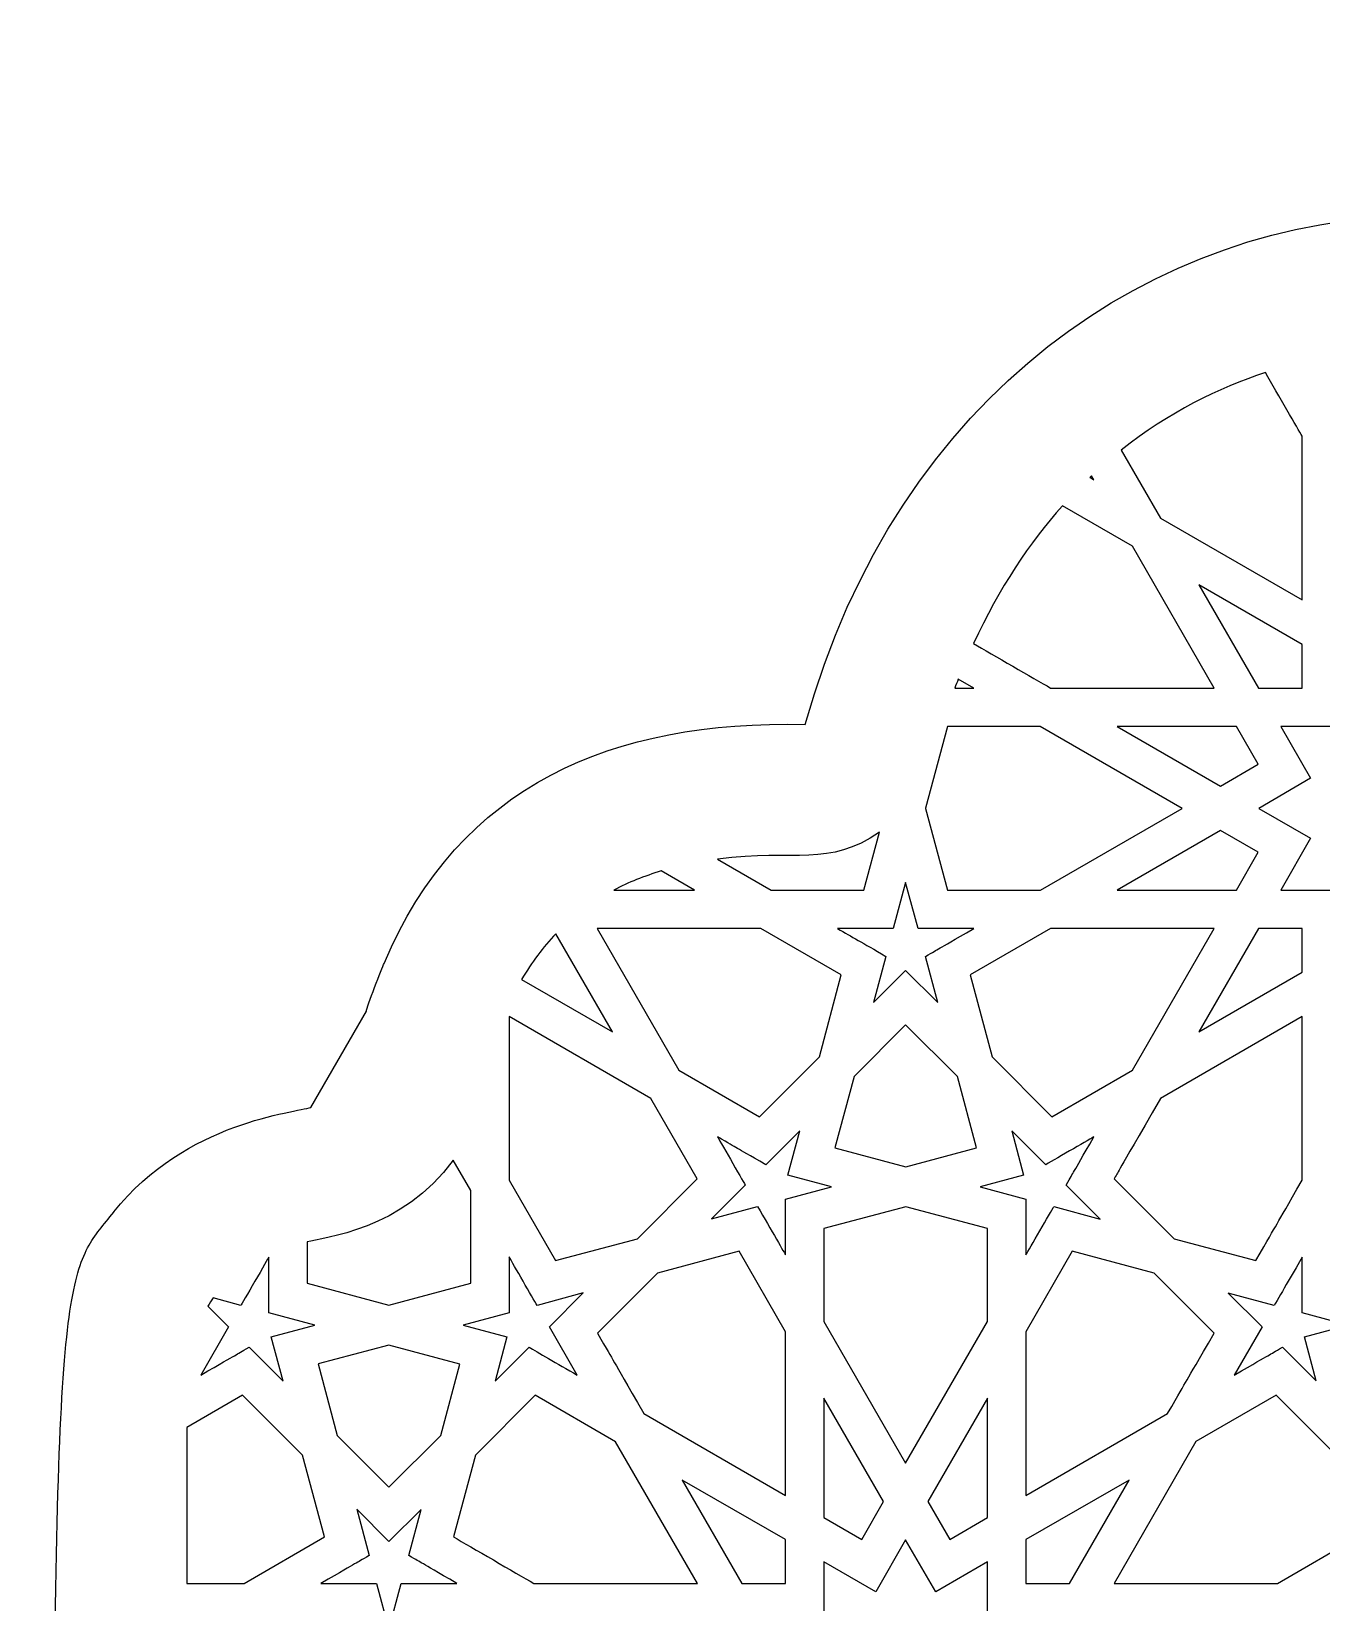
# Model space of a CAD drawing. Header units: millimetres. Extents: x -56 to 55, y -102 to 108.
# Drawn here: x -55.9 to -3.9, y 44.3 to 107.6 of the extents above; entities that cross this region are included whole.
import ezdxf

# ---------------------------------------------------------------- set-up
doc = ezdxf.new("R2010")
doc.units = ezdxf.units.MM
doc.header["$MEASUREMENT"] = 0
doc.layers.add('layer 1', color=7, linetype='Continuous')

msp = doc.modelspace()

# ---------------------------------------------------------------- linework, layer by layer
at = {"layer": 'layer 1', "color": 250}
for points, knots in [([(55.2192, 53.6769), (55.2097, 56.2286), (54.3842, 58.4257), (53.0348, 60.113), (53.0348, 60.113), (50.3121, 63.5081), (46.6615, 63.8736), (45.0285, 64.1481), (45.0285, 64.1481), (41.1303, 70.9098), (44.0531, 65.8389), (42.1061, 70.1453), (42.1061, 70.1453), (39.4705, 76.1312), (33.6698, 80.1469), (25.0578, 79.5743), (25.0578, 79.5743), (17.0561, 107.5803), (-17.265, 106.4433), (-24.6935, 79.6502), (-24.6935, 79.6502), (-32.4517, 79.8354), (-38.6256, 77.2305), (-41.6715, 70.0222), (-41.6715, 70.0222), (-41.7415, 69.8602), (-42.3802, 68.2519), (-42.3802, 68.0953), (-42.3802, 68.0953), (-42.3802, 68.0953), (-44.6232, 64.2186), (-44.6232, 64.2186), (-44.6232, 64.2186), (-45.2089, 64.0218), (-49.6582, 63.6584), (-52.5647, 60.0075), (-52.5647, 60.0075), (-52.5647, 60.0075), (-52.5647, 60.0019), (-52.5647, 60.0019), (-52.5647, 60.0019), (-55.8843, 55.7724), (-54.8955, 62.0882), (-54.8955, -99.835), (-54.8955, -99.835), (-54.8955, -99.835), (55.2894, -99.835), (55.2894, -99.835), (55.2894, -99.835), (55.2894, -99.835), (55.2192, -101.7838), (55.2192, 53.6769)], [0, 0, 0, 0, 0.0714286, 0.0714286, 0.0714286, 0.0714286, 0.1428571, 0.1428571, 0.1428571, 0.1428571, 0.2142857, 0.2142857, 0.2142857, 0.2142857, 0.2857143, 0.2857143, 0.2857143, 0.2857143, 0.3571429, 0.3571429, 0.3571429, 0.3571429, 0.4285714, 0.4285714, 0.4285714, 0.4285714, 0.5, 0.5, 0.5, 0.5, 0.5714286, 0.5714286, 0.5714286, 0.5714286, 0.6428571, 0.6428571, 0.6428571, 0.6428571, 0.7142857, 0.7142857, 0.7142857, 0.7142857, 0.7857143, 0.7857143, 0.7857143, 0.7857143, 0.8571429, 0.8571429, 0.8571429, 0.8571429, 1, 1, 1, 1]), ([(-6.1458, 93.829), (-5.6303, 92.9386), (-4.8398, 91.5684), (-4.6641, 91.264), (-4.6641, 91.264), (-4.6641, 91.264), (-4.6641, 84.6695), (-4.6641, 84.6695), (-4.6641, 84.6695), (-4.6641, 84.6695), (-10.3742, 87.9666), (-10.3742, 87.9666), (-10.3742, 87.9666), (-10.3742, 87.9666), (-11.9557, 90.7073), (-11.9557, 90.7073), (-11.9557, 90.7073), (-10.0404, 92.2362), (-8.0314, 93.2085), (-6.1458, 93.829)], [0, 0, 0, 0, 0.1666667, 0.1666667, 0.1666667, 0.1666667, 0.3333333, 0.3333333, 0.3333333, 0.3333333, 0.5, 0.5, 0.5, 0.5, 0.6666667, 0.6666667, 0.6666667, 0.6666667, 1, 1, 1, 1]), ([(-13.1502, 89.6768), (-13.1502, 89.6768), (-13.0563, 89.5131), (-13.0563, 89.5131), (-13.0563, 89.5131), (-13.1152, 89.5481), (-13.1678, 89.5773), (-13.2204, 89.6063), (-13.2204, 89.6063), (-13.1971, 89.6299), (-13.1734, 89.6532), (-13.1502, 89.6768)], [0, 0, 0, 0, 0.25, 0.25, 0.25, 0.25, 0.5, 0.5, 0.5, 0.5, 1, 1, 1, 1]), ([(-14.3274, 88.4583), (-14.3274, 88.4583), (-11.5045, 86.8306), (-11.5045, 86.8306), (-11.5045, 86.8306), (-11.5045, 86.8306), (-8.2074, 81.1206), (-8.2074, 81.1206), (-8.2074, 81.1206), (-8.2074, 81.1206), (-14.8075, 81.1206), (-14.8075, 81.1206), (-14.8075, 81.1206), (-15.5046, 81.5245), (-17.1327, 82.4615), (-17.9116, 82.9127), (-17.9116, 82.9127), (-16.8748, 85.1496), (-15.651, 86.977), (-14.3274, 88.4583)], [0, 0, 0, 0, 0.1666667, 0.1666667, 0.1666667, 0.1666667, 0.3333333, 0.3333333, 0.3333333, 0.3333333, 0.5, 0.5, 0.5, 0.5, 0.6666667, 0.6666667, 0.6666667, 0.6666667, 1, 1, 1, 1]), ([(-8.8279, 85.2844), (-8.8279, 85.2844), (-4.6641, 82.8774), (-4.6641, 82.8774), (-4.6641, 82.8774), (-4.6641, 82.8774), (-4.6641, 81.1206), (-4.6641, 81.1206), (-4.6641, 81.1206), (-4.6641, 81.1206), (-6.4209, 81.1206), (-6.4209, 81.1206), (-6.4209, 81.1206), (-6.4209, 81.1206), (-8.8279, 85.2844), (-8.8279, 85.2844)], [0, 0, 0, 0, 0.2, 0.2, 0.2, 0.2, 0.4, 0.4, 0.4, 0.4, 0.6, 0.6, 0.6, 0.6, 1, 1, 1, 1]), ([(-3.1122, 81.9873), (-3.1122, 81.9873), (-1.0213, 80.7808), (-1.0213, 80.7808), (-1.0213, 80.7808), (-1.0213, 80.7808), (0.1852, 82.8714), (0.1852, 82.8714), (0.1852, 82.8714), (0.1852, 82.8714), (1.3917, 80.7808), (1.3917, 80.7808), (1.3917, 80.7808), (1.3917, 80.7808), (3.4823, 81.9873), (3.4823, 81.9873), (3.4823, 81.9873), (3.4823, 81.9873), (3.4823, 79.5743), (3.4823, 79.5743), (3.4823, 79.5743), (3.4823, 79.5743), (5.8953, 79.5743), (5.8953, 79.5743), (5.8953, 79.5743), (5.8953, 79.5743), (4.6888, 77.4834), (4.6888, 77.4834), (4.6888, 77.4834), (4.6888, 77.4834), (6.7797, 76.2713), (6.7797, 76.2713), (6.7797, 76.2713), (6.7797, 76.2713), (4.6888, 75.0644), (4.6888, 75.0644), (4.6888, 75.0644), (4.6888, 75.0644), (5.8953, 72.9739), (5.8953, 72.9739), (5.8953, 72.9739), (5.8953, 72.9739), (3.4823, 72.9739), (3.4823, 72.9739), (3.4823, 72.9739), (3.4823, 72.9739), (3.4823, 70.5609), (3.4823, 70.5609), (3.4823, 70.5609), (3.4823, 70.5609), (1.3917, 71.7674), (1.3917, 71.7674), (1.3917, 71.7674), (1.3917, 71.7674), (0.1852, 69.6768), (0.1852, 69.6768), (0.1852, 69.6768), (0.1852, 69.6768), (-1.0213, 71.7674), (-1.0213, 71.7674), (-1.0213, 71.7674), (-1.0213, 71.7674), (-3.1122, 70.5609), (-3.1122, 70.5609), (-3.1122, 70.5609), (-3.1122, 70.5609), (-3.1122, 72.9739), (-3.1122, 72.9739), (-3.1122, 72.9739), (-3.1122, 72.9739), (-5.5309, 72.9739), (-5.5309, 72.9739), (-5.5309, 72.9739), (-5.5309, 72.9739), (-4.3244, 75.0644), (-4.3244, 75.0644), (-4.3244, 75.0644), (-4.3244, 75.0644), (-6.4149, 76.2713), (-6.4149, 76.2713), (-6.4149, 76.2713), (-6.4149, 76.2713), (-4.3244, 77.4834), (-4.3244, 77.4834), (-4.3244, 77.4834), (-4.3244, 77.4834), (-5.5309, 79.5743), (-5.5309, 79.5743), (-5.5309, 79.5743), (-5.5309, 79.5743), (-3.1122, 79.5743), (-3.1122, 79.5743), (-3.1122, 79.5743), (-3.1122, 79.5743), (-3.1122, 81.9873), (-3.1122, 81.9873)], [0, 0, 0, 0, 0.04, 0.04, 0.04, 0.04, 0.08, 0.08, 0.08, 0.08, 0.12, 0.12, 0.12, 0.12, 0.16, 0.16, 0.16, 0.16, 0.2, 0.2, 0.2, 0.2, 0.24, 0.24, 0.24, 0.24, 0.28, 0.28, 0.28, 0.28, 0.32, 0.32, 0.32, 0.32, 0.36, 0.36, 0.36, 0.36, 0.4, 0.4, 0.4, 0.4, 0.44, 0.44, 0.44, 0.44, 0.48, 0.48, 0.48, 0.48, 0.52, 0.52, 0.52, 0.52, 0.56, 0.56, 0.56, 0.56, 0.6, 0.6, 0.6, 0.6, 0.64, 0.64, 0.64, 0.64, 0.68, 0.68, 0.68, 0.68, 0.72, 0.72, 0.72, 0.72, 0.76, 0.76, 0.76, 0.76, 0.8, 0.8, 0.8, 0.8, 0.84, 0.84, 0.84, 0.84, 0.88, 0.88, 0.88, 0.88, 0.92, 0.92, 0.92, 0.92, 1, 1, 1, 1]), ([(-18.5265, 81.4776), (-18.5265, 81.4776), (-17.9, 81.1206), (-17.9, 81.1206), (-17.9, 81.1206), (-17.9, 81.1206), (-18.6673, 81.1206), (-18.6673, 81.1206), (-18.6673, 81.1206), (-18.6203, 81.2373), (-18.5734, 81.3604), (-18.5265, 81.4776)], [0, 0, 0, 0, 0.25, 0.25, 0.25, 0.25, 0.5, 0.5, 0.5, 0.5, 1, 1, 1, 1]), ([(-19.8442, 76.2769), (-19.8442, 76.2769), (-18.9601, 79.5743), (-18.9601, 79.5743), (-18.9601, 79.5743), (-18.9601, 79.5743), (-15.2234, 79.5743), (-15.2234, 79.5743), (-15.2234, 79.5743), (-15.2234, 79.5743), (-9.5074, 76.2713), (-9.5074, 76.2713), (-9.5074, 76.2713), (-9.5074, 76.2713), (-15.2174, 72.9739), (-15.2174, 72.9739), (-15.2174, 72.9739), (-15.2174, 72.9739), (-18.9601, 72.9739), (-18.9601, 72.9739), (-18.9601, 72.9739), (-18.9601, 72.9739), (-19.8442, 76.2713), (-19.8442, 76.2713), (-19.8442, 76.2713), (-19.8442, 76.2713), (-19.8442, 76.2769), (-19.8442, 76.2769)], [0, 0, 0, 0, 0.125, 0.125, 0.125, 0.125, 0.25, 0.25, 0.25, 0.25, 0.375, 0.375, 0.375, 0.375, 0.5, 0.5, 0.5, 0.5, 0.625, 0.625, 0.625, 0.625, 0.75, 0.75, 0.75, 0.75, 1, 1, 1, 1]), ([(-6.4386, 78.0457), (-6.4386, 78.0457), (-7.9612, 77.1673), (-7.9612, 77.1673), (-7.9612, 77.1673), (-7.9612, 77.1673), (-12.1253, 79.5743), (-12.1253, 79.5743), (-12.1253, 79.5743), (-12.1253, 79.5743), (-7.317, 79.5743), (-7.317, 79.5743), (-7.317, 79.5743), (-7.317, 79.5743), (-6.4386, 78.0457), (-6.4386, 78.0457)], [0, 0, 0, 0, 0.2, 0.2, 0.2, 0.2, 0.4, 0.4, 0.4, 0.4, 0.6, 0.6, 0.6, 0.6, 1, 1, 1, 1]), ([(-6.4386, 74.5024), (-6.4386, 74.5024), (-7.317, 72.9739), (-7.317, 72.9739), (-7.317, 72.9739), (-7.317, 72.9739), (-12.1253, 72.9739), (-12.1253, 72.9739), (-12.1253, 72.9739), (-12.1253, 72.9739), (-7.9612, 75.3809), (-7.9612, 75.3809), (-7.9612, 75.3809), (-7.9612, 75.3809), (-6.4386, 74.5024), (-6.4386, 74.5024)], [0, 0, 0, 0, 0.2, 0.2, 0.2, 0.2, 0.4, 0.4, 0.4, 0.4, 0.6, 0.6, 0.6, 0.6, 1, 1, 1, 1]), ([(-21.7008, 75.3167), (-21.7008, 75.3167), (-22.3274, 72.9739), (-22.3274, 72.9739), (-22.3274, 72.9739), (-22.3274, 72.9739), (-26.0697, 72.9739), (-26.0697, 72.9739), (-26.0697, 72.9739), (-26.0697, 72.9739), (-28.2308, 74.2213), (-28.2308, 74.2213), (-28.2308, 74.2213), (-25.0438, 74.6524), (-23.7742, 73.8678), (-21.7008, 75.3167)], [0, 0, 0, 0, 0.2, 0.2, 0.2, 0.2, 0.4, 0.4, 0.4, 0.4, 0.6, 0.6, 0.6, 0.6, 1, 1, 1, 1]), ([(-30.4972, 73.7468), (-30.4972, 73.7468), (-29.1619, 72.9739), (-29.1619, 72.9739), (-29.1619, 72.9739), (-29.1619, 72.9739), (-32.4065, 72.9739), (-32.4065, 72.9739), (-32.4065, 72.9739), (-31.8209, 73.2903), (-31.1824, 73.5422), (-30.4972, 73.7468)], [0, 0, 0, 0, 0.25, 0.25, 0.25, 0.25, 0.5, 0.5, 0.5, 0.5, 1, 1, 1, 1]), ([(-20.6466, 73.2843), (-20.6466, 73.2843), (-20.1487, 71.4276), (-20.1487, 71.4276), (-20.1487, 71.4276), (-20.1487, 71.4276), (-17.9, 71.4276), (-17.9, 71.4276), (-17.9, 71.4276), (-19.5852, 70.4578), (-19.1897, 70.6872), (-19.8442, 70.3033), (-19.8442, 70.3033), (-19.8442, 70.3033), (-19.3463, 68.4467), (-19.3463, 68.4467), (-19.3463, 68.4467), (-19.3463, 68.4467), (-20.6466, 69.741), (-20.6466, 69.741), (-20.6466, 69.741), (-20.6466, 69.741), (-21.9409, 68.4467), (-21.9409, 68.4467), (-21.9409, 68.4467), (-21.9409, 68.4467), (-21.4431, 70.3033), (-21.4431, 70.3033), (-21.4431, 70.3033), (-22.4193, 70.8759), (-22.8019, 71.0854), (-23.3875, 71.4276), (-23.3875, 71.4276), (-23.3875, 71.4276), (-21.1444, 71.4276), (-21.1444, 71.4276), (-21.1444, 71.4276), (-21.1444, 71.4276), (-20.6466, 73.2843), (-20.6466, 73.2843)], [0, 0, 0, 0, 0.0909091, 0.0909091, 0.0909091, 0.0909091, 0.1818182, 0.1818182, 0.1818182, 0.1818182, 0.2727273, 0.2727273, 0.2727273, 0.2727273, 0.3636364, 0.3636364, 0.3636364, 0.3636364, 0.4545455, 0.4545455, 0.4545455, 0.4545455, 0.5454545, 0.5454545, 0.5454545, 0.5454545, 0.6363636, 0.6363636, 0.6363636, 0.6363636, 0.7272727, 0.7272727, 0.7272727, 0.7272727, 0.8181818, 0.8181818, 0.8181818, 0.8181818, 1, 1, 1, 1]), ([(-34.7433, 71.217), (-34.7433, 71.217), (-32.4592, 67.2638), (-32.4592, 67.2638), (-32.4592, 67.2638), (-32.4592, 67.2638), (-36.1254, 69.378), (-36.1254, 69.378), (-36.1254, 69.378), (-35.7212, 70.0631), (-35.2644, 70.6783), (-34.7433, 71.217)], [0, 0, 0, 0, 0.25, 0.25, 0.25, 0.25, 0.5, 0.5, 0.5, 0.5, 1, 1, 1, 1]), ([(-26.4855, 71.4276), (-26.4855, 71.4276), (-23.2411, 69.5597), (-23.2411, 69.5597), (-23.2411, 69.5597), (-23.2411, 69.5597), (-24.1253, 66.2623), (-24.1253, 66.2623), (-24.1253, 66.2623), (-24.1253, 66.2623), (-26.5441, 63.8436), (-26.5441, 63.8436), (-26.5441, 63.8436), (-26.5441, 63.8436), (-29.7829, 65.7176), (-29.7829, 65.7176), (-29.7829, 65.7176), (-29.7829, 65.7176), (-33.08, 71.4276), (-33.08, 71.4276), (-33.08, 71.4276), (-33.08, 71.4276), (-26.4855, 71.4276), (-26.4855, 71.4276)], [0, 0, 0, 0, 0.1428571, 0.1428571, 0.1428571, 0.1428571, 0.2857143, 0.2857143, 0.2857143, 0.2857143, 0.4285714, 0.4285714, 0.4285714, 0.4285714, 0.5714286, 0.5714286, 0.5714286, 0.5714286, 0.7142857, 0.7142857, 0.7142857, 0.7142857, 1, 1, 1, 1]), ([(-8.2074, 71.4276), (-8.2074, 71.4276), (-11.5101, 65.7176), (-11.5101, 65.7176), (-11.5101, 65.7176), (-11.5101, 65.7176), (-14.7489, 63.8436), (-14.7489, 63.8436), (-14.7489, 63.8436), (-14.7489, 63.8436), (-17.1619, 66.2623), (-17.1619, 66.2623), (-17.1619, 66.2623), (-17.1619, 66.2623), (-18.0464, 69.5597), (-18.0464, 69.5597), (-18.0464, 69.5597), (-18.0464, 69.5597), (-14.8075, 71.4276), (-14.8075, 71.4276), (-14.8075, 71.4276), (-14.8075, 71.4276), (-8.2074, 71.4276), (-8.2074, 71.4276)], [0, 0, 0, 0, 0.1428571, 0.1428571, 0.1428571, 0.1428571, 0.2857143, 0.2857143, 0.2857143, 0.2857143, 0.4285714, 0.4285714, 0.4285714, 0.4285714, 0.5714286, 0.5714286, 0.5714286, 0.5714286, 0.7142857, 0.7142857, 0.7142857, 0.7142857, 1, 1, 1, 1]), ([(-4.6641, 69.6708), (-4.6641, 69.6708), (-8.8279, 67.2638), (-8.8279, 67.2638), (-8.8279, 67.2638), (-8.8279, 67.2638), (-6.4209, 71.4276), (-6.4209, 71.4276), (-6.4209, 71.4276), (-6.4209, 71.4276), (-4.6641, 71.4276), (-4.6641, 71.4276), (-4.6641, 71.4276), (-4.6641, 71.4276), (-4.6641, 69.6708), (-4.6641, 69.6708)], [0, 0, 0, 0, 0.2, 0.2, 0.2, 0.2, 0.4, 0.4, 0.4, 0.4, 0.6, 0.6, 0.6, 0.6, 1, 1, 1, 1]), ([(-36.6291, 67.879), (-36.6291, 67.879), (-30.9131, 64.5813), (-30.9131, 64.5813), (-30.9131, 64.5813), (-30.9131, 64.5813), (-29.0449, 61.3428), (-29.0449, 61.3428), (-29.0449, 61.3428), (-29.0449, 61.3428), (-31.4577, 58.9298), (-31.4577, 58.9298), (-31.4577, 58.9298), (-31.4577, 58.9298), (-34.755, 58.0457), (-34.755, 58.0457), (-34.755, 58.0457), (-34.755, 58.0457), (-36.6291, 61.2842), (-36.6291, 61.2842), (-36.6291, 61.2842), (-36.6291, 61.2842), (-36.6291, 67.879), (-36.6291, 67.879)], [0, 0, 0, 0, 0.1428571, 0.1428571, 0.1428571, 0.1428571, 0.2857143, 0.2857143, 0.2857143, 0.2857143, 0.4285714, 0.4285714, 0.4285714, 0.4285714, 0.5714286, 0.5714286, 0.5714286, 0.5714286, 0.7142857, 0.7142857, 0.7142857, 0.7142857, 1, 1, 1, 1]), ([(-12.2425, 61.3428), (-11.9846, 61.7996), (-12.295, 61.2609), (-10.3742, 64.5813), (-10.3742, 64.5813), (-10.3742, 64.5813), (-4.6641, 67.879), (-4.6641, 67.879), (-4.6641, 67.879), (-4.6641, 67.879), (-4.6641, 61.2842), (-4.6641, 61.2842), (-4.6641, 61.2842), (-5.8822, 59.176), (-5.5189, 59.7966), (-6.532, 58.0457), (-6.532, 58.0457), (-6.532, 58.0457), (-9.8295, 58.9298), (-9.8295, 58.9298), (-9.8295, 58.9298), (-9.8295, 58.9298), (-12.2425, 61.3428), (-12.2425, 61.3428)], [0, 0, 0, 0, 0.1428571, 0.1428571, 0.1428571, 0.1428571, 0.2857143, 0.2857143, 0.2857143, 0.2857143, 0.4285714, 0.4285714, 0.4285714, 0.4285714, 0.5714286, 0.5714286, 0.5714286, 0.5714286, 0.7142857, 0.7142857, 0.7142857, 0.7142857, 1, 1, 1, 1]), ([(-17.7885, 62.5846), (-17.7885, 62.5846), (-20.6348, 61.8229), (-20.6348, 61.8229), (-20.6348, 61.8229), (-20.6348, 61.8229), (-23.4987, 62.5902), (-23.4987, 62.5902), (-23.4987, 62.5902), (-23.4987, 62.5902), (-22.7256, 65.4717), (-22.7256, 65.4717), (-22.7256, 65.4717), (-22.7256, 65.4717), (-20.6466, 67.551), (-20.6466, 67.551), (-20.6466, 67.551), (-20.6466, 67.551), (-18.5558, 65.466), (-18.5558, 65.466), (-18.5558, 65.466), (-18.5558, 65.466), (-17.7885, 62.5846), (-17.7885, 62.5846)], [0, 0, 0, 0, 0.1428571, 0.1428571, 0.1428571, 0.1428571, 0.2857143, 0.2857143, 0.2857143, 0.2857143, 0.4285714, 0.4285714, 0.4285714, 0.4285714, 0.5714286, 0.5714286, 0.5714286, 0.5714286, 0.7142857, 0.7142857, 0.7142857, 0.7142857, 1, 1, 1, 1]), ([(-28.2308, 63.0351), (-27.2586, 62.4731), (-27.6979, 62.725), (-26.2864, 61.9107), (-26.2864, 61.9107), (-26.2864, 61.9107), (-24.9159, 63.2813), (-24.9159, 63.2813), (-24.9159, 63.2813), (-24.9159, 63.2813), (-25.3963, 61.4952), (-25.3963, 61.4952), (-25.3963, 61.4952), (-25.3963, 61.4952), (-23.6335, 61.0207), (-23.6335, 61.0207), (-23.6335, 61.0207), (-23.6335, 61.0207), (-25.4899, 60.5229), (-25.4899, 60.5229), (-25.4899, 60.5229), (-25.4899, 60.5229), (-25.4899, 58.28), (-25.4899, 58.28), (-25.4899, 58.28), (-25.4899, 58.28), (-26.0901, 59.3196), (-26.6143, 60.2241), (-26.6143, 60.2241), (-26.6143, 60.2241), (-28.4768, 59.7263), (-28.4768, 59.7263), (-28.4768, 59.7263), (-28.4768, 59.7263), (-27.1122, 61.0909), (-27.1122, 61.0909), (-27.1122, 61.0909), (-27.2319, 61.3015), (-28.2107, 63.0012), (-28.2308, 63.0351)], [0, 0, 0, 0, 0.0909091, 0.0909091, 0.0909091, 0.0909091, 0.1818182, 0.1818182, 0.1818182, 0.1818182, 0.2727273, 0.2727273, 0.2727273, 0.2727273, 0.3636364, 0.3636364, 0.3636364, 0.3636364, 0.4545455, 0.4545455, 0.4545455, 0.4545455, 0.5454545, 0.5454545, 0.5454545, 0.5454545, 0.6363636, 0.6363636, 0.6363636, 0.6363636, 0.7272727, 0.7272727, 0.7272727, 0.7272727, 0.8181818, 0.8181818, 0.8181818, 0.8181818, 1, 1, 1, 1]), ([(-16.3714, 63.2813), (-16.3714, 63.2813), (-15.0008, 61.9107), (-15.0008, 61.9107), (-15.0008, 61.9107), (-14.5352, 62.181), (-13.1368, 62.9885), (-13.0563, 63.0351), (-13.0563, 63.0351), (-14.0261, 61.3572), (-13.7968, 61.7534), (-14.181, 61.0909), (-14.181, 61.0909), (-14.181, 61.0909), (-12.8104, 59.7207), (-12.8104, 59.7207), (-12.8104, 59.7207), (-12.8104, 59.7207), (-14.6727, 60.2241), (-14.6727, 60.2241), (-14.6727, 60.2241), (-14.8019, 60.0019), (-15.6743, 58.4906), (-15.7974, 58.274), (-15.7974, 58.274), (-15.7974, 58.274), (-15.7974, 60.5229), (-15.7974, 60.5229), (-15.7974, 60.5229), (-15.7974, 60.5229), (-17.6481, 61.0207), (-17.6481, 61.0207), (-17.6481, 61.0207), (-17.6481, 61.0207), (-15.8909, 61.4892), (-15.8909, 61.4892), (-15.8909, 61.4892), (-15.8909, 61.4892), (-16.3714, 63.2813), (-16.3714, 63.2813)], [0, 0, 0, 0, 0.0909091, 0.0909091, 0.0909091, 0.0909091, 0.1818182, 0.1818182, 0.1818182, 0.1818182, 0.2727273, 0.2727273, 0.2727273, 0.2727273, 0.3636364, 0.3636364, 0.3636364, 0.3636364, 0.4545455, 0.4545455, 0.4545455, 0.4545455, 0.5454545, 0.5454545, 0.5454545, 0.5454545, 0.6363636, 0.6363636, 0.6363636, 0.6363636, 0.7272727, 0.7272727, 0.7272727, 0.7272727, 0.8181818, 0.8181818, 0.8181818, 0.8181818, 1, 1, 1, 1]), ([(-44.7696, 58.8014), (-44.1809, 58.9612), (-40.8838, 59.272), (-38.8839, 62.0984), (-38.8839, 62.0984), (-38.8839, 62.0984), (-38.1753, 60.8686), (-38.1753, 60.8686), (-38.1753, 60.8686), (-38.1753, 60.8686), (-38.1753, 57.132), (-38.1753, 57.132), (-38.1753, 57.132), (-38.1753, 57.132), (-41.4725, 56.2476), (-41.4725, 56.2476), (-41.4725, 56.2476), (-41.4725, 56.2476), (-44.7696, 57.132), (-44.7696, 57.132), (-44.7696, 57.132), (-44.7696, 57.132), (-44.7696, 58.8014), (-44.7696, 58.8014)], [0, 0, 0, 0, 0.1428571, 0.1428571, 0.1428571, 0.1428571, 0.2857143, 0.2857143, 0.2857143, 0.2857143, 0.4285714, 0.4285714, 0.4285714, 0.4285714, 0.5714286, 0.5714286, 0.5714286, 0.5714286, 0.7142857, 0.7142857, 0.7142857, 0.7142857, 1, 1, 1, 1]), ([(-20.6407, 60.2185), (-20.6407, 60.2185), (-17.3493, 59.3341), (-17.3493, 59.3341), (-17.3493, 59.3341), (-17.3493, 59.3341), (-17.3493, 55.5974), (-17.3493, 55.5974), (-17.3493, 55.5974), (-17.3493, 55.5974), (-20.6466, 49.8814), (-20.6466, 49.8814), (-20.6466, 49.8814), (-20.6466, 49.8814), (-23.9437, 55.5974), (-23.9437, 55.5974), (-23.9437, 55.5974), (-23.9437, 55.5974), (-23.9437, 59.3341), (-23.9437, 59.3341), (-23.9437, 59.3341), (-23.9437, 59.3341), (-20.6407, 60.2185), (-20.6407, 60.2185)], [0, 0, 0, 0, 0.1428571, 0.1428571, 0.1428571, 0.1428571, 0.2857143, 0.2857143, 0.2857143, 0.2857143, 0.4285714, 0.4285714, 0.4285714, 0.4285714, 0.5714286, 0.5714286, 0.5714286, 0.5714286, 0.7142857, 0.7142857, 0.7142857, 0.7142857, 1, 1, 1, 1]), ([(-27.3581, 58.4204), (-27.3581, 58.4204), (-25.4899, 55.1819), (-25.4899, 55.1819), (-25.4899, 55.1819), (-25.4899, 55.1819), (-25.4899, 48.587), (-25.4899, 48.587), (-25.4899, 48.587), (-25.4899, 48.587), (-31.2, 51.8848), (-31.2, 51.8848), (-31.2, 51.8848), (-32.6642, 54.4146), (-32.26, 53.7235), (-33.074, 55.1233), (-33.074, 55.1233), (-33.074, 55.1233), (-30.6555, 57.5363), (-30.6555, 57.5363), (-30.6555, 57.5363), (-30.6555, 57.5363), (-27.3581, 58.4204), (-27.3581, 58.4204)], [0, 0, 0, 0, 0.1428571, 0.1428571, 0.1428571, 0.1428571, 0.2857143, 0.2857143, 0.2857143, 0.2857143, 0.4285714, 0.4285714, 0.4285714, 0.4285714, 0.5714286, 0.5714286, 0.5714286, 0.5714286, 0.7142857, 0.7142857, 0.7142857, 0.7142857, 1, 1, 1, 1]), ([(-10.6317, 57.5363), (-10.6317, 57.5363), (-8.213, 55.1233), (-8.213, 55.1233), (-8.213, 55.1233), (-9.5659, 52.7805), (-9.1267, 53.5418), (-10.087, 51.8848), (-10.087, 51.8848), (-10.087, 51.8848), (-15.7974, 48.587), (-15.7974, 48.587), (-15.7974, 48.587), (-15.7974, 48.587), (-15.7974, 55.1819), (-15.7974, 55.1819), (-15.7974, 55.1819), (-15.7974, 55.1819), (-13.9291, 58.4204), (-13.9291, 58.4204), (-13.9291, 58.4204), (-13.9291, 58.4204), (-10.6317, 57.5363), (-10.6317, 57.5363)], [0, 0, 0, 0, 0.1428571, 0.1428571, 0.1428571, 0.1428571, 0.2857143, 0.2857143, 0.2857143, 0.2857143, 0.4285714, 0.4285714, 0.4285714, 0.4285714, 0.5714286, 0.5714286, 0.5714286, 0.5714286, 0.7142857, 0.7142857, 0.7142857, 0.7142857, 1, 1, 1, 1]), ([(-48.7755, 56.2123), (-48.711, 56.3238), (-48.635, 56.4353), (-48.5589, 56.5464), (-48.5589, 56.5464), (-48.5589, 56.5464), (-47.4402, 56.242), (-47.4402, 56.242), (-47.4402, 56.242), (-47.4357, 56.2497), (-46.3159, 58.1861), (-46.3159, 58.1861), (-46.3159, 58.1861), (-46.3159, 58.1861), (-46.3159, 55.9432), (-46.3159, 55.9432), (-46.3159, 55.9432), (-46.3159, 55.9432), (-44.465, 55.445), (-44.465, 55.445), (-44.465, 55.445), (-44.465, 55.445), (-46.222, 54.9769), (-46.222, 54.9769), (-46.222, 54.9769), (-46.222, 54.9769), (-45.7419, 53.1848), (-45.7419, 53.1848), (-45.7419, 53.1848), (-45.7419, 53.1848), (-47.1123, 54.5553), (-47.1123, 54.5553), (-47.1123, 54.5553), (-47.7741, 54.1715), (-47.377, 54.4008), (-49.0624, 53.4307), (-49.0624, 53.4307), (-49.0624, 53.4307), (-47.9381, 55.3752), (-47.9381, 55.3752), (-47.9381, 55.3752), (-47.9381, 55.3752), (-48.7755, 56.2123), (-48.7755, 56.2123)], [0, 0, 0, 0, 0.0833333, 0.0833333, 0.0833333, 0.0833333, 0.1666667, 0.1666667, 0.1666667, 0.1666667, 0.25, 0.25, 0.25, 0.25, 0.3333333, 0.3333333, 0.3333333, 0.3333333, 0.4166667, 0.4166667, 0.4166667, 0.4166667, 0.5, 0.5, 0.5, 0.5, 0.5833333, 0.5833333, 0.5833333, 0.5833333, 0.6666667, 0.6666667, 0.6666667, 0.6666667, 0.75, 0.75, 0.75, 0.75, 0.8333333, 0.8333333, 0.8333333, 0.8333333, 1, 1, 1, 1]), ([(-36.6291, 58.1921), (-36.4651, 57.905), (-35.6685, 56.5288), (-35.5046, 56.242), (-35.5046, 56.242), (-35.5046, 56.242), (-33.6422, 56.7454), (-33.6422, 56.7454), (-33.6422, 56.7454), (-33.6422, 56.7454), (-35.0067, 55.3752), (-35.0067, 55.3752), (-35.0067, 55.3752), (-35.0067, 55.3752), (-33.8824, 53.4307), (-33.8824, 53.4307), (-33.8824, 53.4307), (-34.7023, 53.9059), (-35.5035, 54.3655), (-35.8267, 54.5553), (-35.8267, 54.5553), (-35.8267, 54.5553), (-37.1971, 53.1908), (-37.1971, 53.1908), (-37.1971, 53.1908), (-37.1971, 53.1908), (-36.7169, 54.9709), (-36.7169, 54.9709), (-36.7169, 54.9709), (-36.7169, 54.9709), (-38.4797, 55.445), (-38.4797, 55.445), (-38.4797, 55.445), (-38.4797, 55.445), (-36.6291, 55.9432), (-36.6291, 55.9432), (-36.6291, 55.9432), (-36.6291, 55.9432), (-36.6291, 58.1921), (-36.6291, 58.1921)], [0, 0, 0, 0, 0.0909091, 0.0909091, 0.0909091, 0.0909091, 0.1818182, 0.1818182, 0.1818182, 0.1818182, 0.2727273, 0.2727273, 0.2727273, 0.2727273, 0.3636364, 0.3636364, 0.3636364, 0.3636364, 0.4545455, 0.4545455, 0.4545455, 0.4545455, 0.5454545, 0.5454545, 0.5454545, 0.5454545, 0.6363636, 0.6363636, 0.6363636, 0.6363636, 0.7272727, 0.7272727, 0.7272727, 0.7272727, 0.8181818, 0.8181818, 0.8181818, 0.8181818, 1, 1, 1, 1]), ([(-2.8194, 55.451), (-2.8194, 55.451), (-4.5762, 54.9769), (-4.5762, 54.9769), (-4.5762, 54.9769), (-4.5762, 54.9769), (-4.1018, 53.1964), (-4.1018, 53.1964), (-4.1018, 53.1964), (-4.1018, 53.1964), (-5.4607, 54.5553), (-5.4607, 54.5553), (-5.4607, 54.5553), (-6.1211, 54.1722), (-5.726, 54.4008), (-7.4048, 53.4307), (-7.4048, 53.4307), (-7.4048, 53.4307), (-6.2805, 55.3752), (-6.2805, 55.3752), (-6.2805, 55.3752), (-6.2805, 55.3752), (-7.6451, 56.7394), (-7.6451, 56.7394), (-7.6451, 56.7394), (-7.6451, 56.7394), (-5.7884, 56.242), (-5.7884, 56.242), (-5.7884, 56.242), (-5.5189, 56.7045), (-4.9276, 57.7296), (-4.6641, 58.1861), (-4.6641, 58.1861), (-4.6641, 58.1861), (-4.6641, 55.9432), (-4.6641, 55.9432), (-4.6641, 55.9432), (-4.6641, 55.9432), (-2.8194, 55.451), (-2.8194, 55.451)], [0, 0, 0, 0, 0.0909091, 0.0909091, 0.0909091, 0.0909091, 0.1818182, 0.1818182, 0.1818182, 0.1818182, 0.2727273, 0.2727273, 0.2727273, 0.2727273, 0.3636364, 0.3636364, 0.3636364, 0.3636364, 0.4545455, 0.4545455, 0.4545455, 0.4545455, 0.5454545, 0.5454545, 0.5454545, 0.5454545, 0.6363636, 0.6363636, 0.6363636, 0.6363636, 0.7272727, 0.7272727, 0.7272727, 0.7272727, 0.8181818, 0.8181818, 0.8181818, 0.8181818, 1, 1, 1, 1]), ([(-39.3875, 51), (-39.3875, 51), (-41.4725, 48.9151), (-41.4725, 48.9151), (-41.4725, 48.9151), (-41.4725, 48.9151), (-43.5575, 51), (-43.5575, 51), (-43.5575, 51), (-43.5575, 51), (-44.3304, 53.8815), (-44.3304, 53.8815), (-44.3304, 53.8815), (-44.3304, 53.8815), (-41.4783, 54.6432), (-41.4783, 54.6432), (-41.4783, 54.6432), (-41.4783, 54.6432), (-38.6146, 53.8759), (-38.6146, 53.8759), (-38.6146, 53.8759), (-38.6146, 53.8759), (-39.3875, 51), (-39.3875, 51)], [0, 0, 0, 0, 0.1428571, 0.1428571, 0.1428571, 0.1428571, 0.2857143, 0.2857143, 0.2857143, 0.2857143, 0.4285714, 0.4285714, 0.4285714, 0.4285714, 0.5714286, 0.5714286, 0.5714286, 0.5714286, 0.7142857, 0.7142857, 0.7142857, 0.7142857, 1, 1, 1, 1]), ([(-49.6189, 51.3221), (-49.6189, 51.3221), (-47.37, 52.6225), (-47.37, 52.6225), (-47.37, 52.6225), (-47.37, 52.6225), (-44.957, 50.2095), (-44.957, 50.2095), (-44.957, 50.2095), (-44.957, 50.2095), (-44.0727, 46.9124), (-44.0727, 46.9124), (-44.0727, 46.9124), (-44.0727, 46.9124), (-47.3114, 45.0384), (-47.3114, 45.0384), (-47.3114, 45.0384), (-47.3114, 45.0384), (-49.6189, 45.0384), (-49.6189, 45.0384), (-49.6189, 45.0384), (-49.6189, 45.0384), (-49.6189, 51.3221), (-49.6189, 51.3221)], [0, 0, 0, 0, 0.1428571, 0.1428571, 0.1428571, 0.1428571, 0.2857143, 0.2857143, 0.2857143, 0.2857143, 0.4285714, 0.4285714, 0.4285714, 0.4285714, 0.5714286, 0.5714286, 0.5714286, 0.5714286, 0.7142857, 0.7142857, 0.7142857, 0.7142857, 1, 1, 1, 1]), ([(-32.3362, 50.7485), (-32.3362, 50.7485), (-29.039, 45.0384), (-29.039, 45.0384), (-29.039, 45.0384), (-29.039, 45.0384), (-35.6335, 45.0384), (-35.6335, 45.0384), (-35.6335, 45.0384), (-36.3772, 45.4657), (-38.1636, 46.5025), (-38.8721, 46.9124), (-38.8721, 46.9124), (-38.8721, 46.9124), (-37.9878, 50.2095), (-37.9878, 50.2095), (-37.9878, 50.2095), (-37.9878, 50.2095), (-35.5749, 52.6225), (-35.5749, 52.6225), (-35.5749, 52.6225), (-35.5749, 52.6225), (-32.3362, 50.7485), (-32.3362, 50.7485)], [0, 0, 0, 0, 0.1428571, 0.1428571, 0.1428571, 0.1428571, 0.2857143, 0.2857143, 0.2857143, 0.2857143, 0.4285714, 0.4285714, 0.4285714, 0.4285714, 0.5714286, 0.5714286, 0.5714286, 0.5714286, 0.7142857, 0.7142857, 0.7142857, 0.7142857, 1, 1, 1, 1]), ([(-2.4151, 46.9124), (-2.4151, 46.9124), (-5.6536, 45.0384), (-5.6536, 45.0384), (-5.6536, 45.0384), (-5.6536, 45.0384), (-12.2485, 45.0384), (-12.2485, 45.0384), (-12.2485, 45.0384), (-12.2485, 45.0384), (-8.951, 50.7542), (-8.951, 50.7542), (-8.951, 50.7542), (-8.951, 50.7542), (-5.7122, 52.6225), (-5.7122, 52.6225), (-5.7122, 52.6225), (-5.7122, 52.6225), (-3.2995, 50.2095), (-3.2995, 50.2095), (-3.2995, 50.2095), (-3.2995, 50.2095), (-2.4151, 46.9124), (-2.4151, 46.9124)], [0, 0, 0, 0, 0.1428571, 0.1428571, 0.1428571, 0.1428571, 0.2857143, 0.2857143, 0.2857143, 0.2857143, 0.4285714, 0.4285714, 0.4285714, 0.4285714, 0.5714286, 0.5714286, 0.5714286, 0.5714286, 0.7142857, 0.7142857, 0.7142857, 0.7142857, 1, 1, 1, 1]), ([(-23.9437, 47.6913), (-23.9437, 47.6913), (-23.9437, 52.4993), (-23.9437, 52.4993), (-23.9437, 52.4993), (-23.9437, 52.4993), (-21.5367, 48.3355), (-21.5367, 48.3355), (-21.5367, 48.3355), (-21.5367, 48.3355), (-22.4152, 46.8129), (-22.4152, 46.8129), (-22.4152, 46.8129), (-22.4152, 46.8129), (-23.9437, 47.6913), (-23.9437, 47.6913)], [0, 0, 0, 0, 0.2, 0.2, 0.2, 0.2, 0.4, 0.4, 0.4, 0.4, 0.6, 0.6, 0.6, 0.6, 1, 1, 1, 1]), ([(-19.7503, 48.3355), (-19.7503, 48.3355), (-17.3493, 52.4993), (-17.3493, 52.4993), (-17.3493, 52.4993), (-17.3493, 52.4993), (-17.3493, 47.6913), (-17.3493, 47.6913), (-17.3493, 47.6913), (-17.3493, 47.6913), (-18.8719, 46.8129), (-18.8719, 46.8129), (-18.8719, 46.8129), (-18.8719, 46.8129), (-19.7503, 48.3355), (-19.7503, 48.3355)], [0, 0, 0, 0, 0.2, 0.2, 0.2, 0.2, 0.4, 0.4, 0.4, 0.4, 0.6, 0.6, 0.6, 0.6, 1, 1, 1, 1]), ([(-25.4899, 45.0384), (-25.4899, 45.0384), (-27.2469, 45.0384), (-27.2469, 45.0384), (-27.2469, 45.0384), (-27.2469, 45.0384), (-29.6539, 49.2023), (-29.6539, 49.2023), (-29.6539, 49.2023), (-29.6539, 49.2023), (-25.4899, 46.8009), (-25.4899, 46.8009), (-25.4899, 46.8009), (-25.4899, 46.8009), (-25.4899, 45.0384), (-25.4899, 45.0384)], [0, 0, 0, 0, 0.2, 0.2, 0.2, 0.2, 0.4, 0.4, 0.4, 0.4, 0.6, 0.6, 0.6, 0.6, 1, 1, 1, 1]), ([(-15.7974, 46.8009), (-15.7974, 46.8009), (-11.6332, 49.2023), (-11.6332, 49.2023), (-11.6332, 49.2023), (-11.6332, 49.2023), (-14.0402, 45.0384), (-14.0402, 45.0384), (-14.0402, 45.0384), (-14.0402, 45.0384), (-15.7974, 45.0384), (-15.7974, 45.0384), (-15.7974, 45.0384), (-15.7974, 45.0384), (-15.7974, 46.8009), (-15.7974, 46.8009)], [0, 0, 0, 0, 0.2, 0.2, 0.2, 0.2, 0.4, 0.4, 0.4, 0.4, 0.6, 0.6, 0.6, 0.6, 1, 1, 1, 1]), ([(-42.2689, 46.1627), (-42.2689, 46.1627), (-42.7667, 48.0251), (-42.7667, 48.0251), (-42.7667, 48.0251), (-42.7667, 48.0251), (-41.4725, 46.7251), (-41.4725, 46.7251), (-41.4725, 46.7251), (-41.4725, 46.7251), (-40.1781, 48.0194), (-40.1781, 48.0194), (-40.1781, 48.0194), (-40.1781, 48.0194), (-40.6759, 46.1627), (-40.6759, 46.1627), (-40.6759, 46.1627), (-40.0156, 45.78), (-40.4106, 46.0082), (-38.7314, 45.0384), (-38.7314, 45.0384), (-38.7314, 45.0384), (-40.9746, 45.0384), (-40.9746, 45.0384), (-40.9746, 45.0384), (-40.9746, 45.0384), (-41.4725, 43.1818), (-41.4725, 43.1818), (-41.4725, 43.1818), (-41.4725, 43.1818), (-41.9704, 45.0384), (-41.9704, 45.0384), (-41.9704, 45.0384), (-41.9704, 45.0384), (-44.2133, 45.0384), (-44.2133, 45.0384), (-44.2133, 45.0384), (-42.535, 46.0079), (-42.9313, 45.7786), (-42.2689, 46.1627)], [0, 0, 0, 0, 0.0909091, 0.0909091, 0.0909091, 0.0909091, 0.1818182, 0.1818182, 0.1818182, 0.1818182, 0.2727273, 0.2727273, 0.2727273, 0.2727273, 0.3636364, 0.3636364, 0.3636364, 0.3636364, 0.4545455, 0.4545455, 0.4545455, 0.4545455, 0.5454545, 0.5454545, 0.5454545, 0.5454545, 0.6363636, 0.6363636, 0.6363636, 0.6363636, 0.7272727, 0.7272727, 0.7272727, 0.7272727, 0.8181818, 0.8181818, 0.8181818, 0.8181818, 1, 1, 1, 1]), ([(-21.8529, 44.6987), (-21.8529, 44.6987), (-20.6466, 46.7893), (-20.6466, 46.7893), (-20.6466, 46.7893), (-20.6466, 46.7893), (-19.4342, 44.6987), (-19.4342, 44.6987), (-19.4342, 44.6987), (-19.4342, 44.6987), (-17.3493, 45.9049), (-17.3493, 45.9049), (-17.3493, 45.9049), (-17.3493, 45.9049), (-17.3493, 43.4922), (-17.3493, 43.4922), (-17.3493, 43.4922), (-17.3493, 43.4922), (-14.9306, 43.4922), (-14.9306, 43.4922), (-14.9306, 43.4922), (-14.9306, 43.4922), (-16.1371, 41.4013), (-16.1371, 41.4013), (-16.1371, 41.4013), (-16.1371, 41.4013), (-14.0462, 40.1948), (-14.0462, 40.1948), (-14.0462, 40.1948), (-14.0462, 40.1948), (-16.1371, 38.9887), (-16.1371, 38.9887), (-16.1371, 38.9887), (-16.1371, 38.9887), (-14.9306, 36.8974), (-14.9306, 36.8974), (-14.9306, 36.8974), (-14.9306, 36.8974), (-17.3493, 36.8974), (-17.3493, 36.8974), (-17.3493, 36.8974), (-17.3493, 36.8974), (-17.3493, 34.4787), (-17.3493, 34.4787), (-17.3493, 34.4787), (-17.3493, 34.4787), (-19.4342, 35.6909), (-19.4342, 35.6909), (-19.4342, 35.6909), (-19.4342, 35.6909), (-20.6466, 33.6003), (-20.6466, 33.6003), (-20.6466, 33.6003), (-20.6466, 33.6003), (-21.8529, 35.6909), (-21.8529, 35.6909), (-21.8529, 35.6909), (-21.8529, 35.6909), (-23.9437, 34.4787), (-23.9437, 34.4787), (-23.9437, 34.4787), (-23.9437, 34.4787), (-23.9437, 36.8974), (-23.9437, 36.8974), (-23.9437, 36.8974), (-23.9437, 36.8974), (-26.3566, 36.8974), (-26.3566, 36.8974), (-26.3566, 36.8974), (-26.3566, 36.8974), (-25.1502, 38.9887), (-25.1502, 38.9887), (-25.1502, 38.9887), (-25.1502, 38.9887), (-27.2411, 40.1948), (-27.2411, 40.1948), (-27.2411, 40.1948), (-27.2411, 40.1948), (-25.1502, 41.4013), (-25.1502, 41.4013), (-25.1502, 41.4013), (-25.1502, 41.4013), (-26.3566, 43.4922), (-26.3566, 43.4922), (-26.3566, 43.4922), (-26.3566, 43.4922), (-23.9437, 43.4922), (-23.9437, 43.4922), (-23.9437, 43.4922), (-23.9437, 43.4922), (-23.9437, 45.9049), (-23.9437, 45.9049), (-23.9437, 45.9049), (-23.9437, 45.9049), (-21.8529, 44.6987), (-21.8529, 44.6987)], [0, 0, 0, 0, 0.04, 0.04, 0.04, 0.04, 0.08, 0.08, 0.08, 0.08, 0.12, 0.12, 0.12, 0.12, 0.16, 0.16, 0.16, 0.16, 0.2, 0.2, 0.2, 0.2, 0.24, 0.24, 0.24, 0.24, 0.28, 0.28, 0.28, 0.28, 0.32, 0.32, 0.32, 0.32, 0.36, 0.36, 0.36, 0.36, 0.4, 0.4, 0.4, 0.4, 0.44, 0.44, 0.44, 0.44, 0.48, 0.48, 0.48, 0.48, 0.52, 0.52, 0.52, 0.52, 0.56, 0.56, 0.56, 0.56, 0.6, 0.6, 0.6, 0.6, 0.64, 0.64, 0.64, 0.64, 0.68, 0.68, 0.68, 0.68, 0.72, 0.72, 0.72, 0.72, 0.76, 0.76, 0.76, 0.76, 0.8, 0.8, 0.8, 0.8, 0.84, 0.84, 0.84, 0.84, 0.88, 0.88, 0.88, 0.88, 0.92, 0.92, 0.92, 0.92, 1, 1, 1, 1])]:
    msp.add_open_spline(points, degree=3, knots=knots, dxfattribs=at)

doc.saveas('drawing.dxf')
